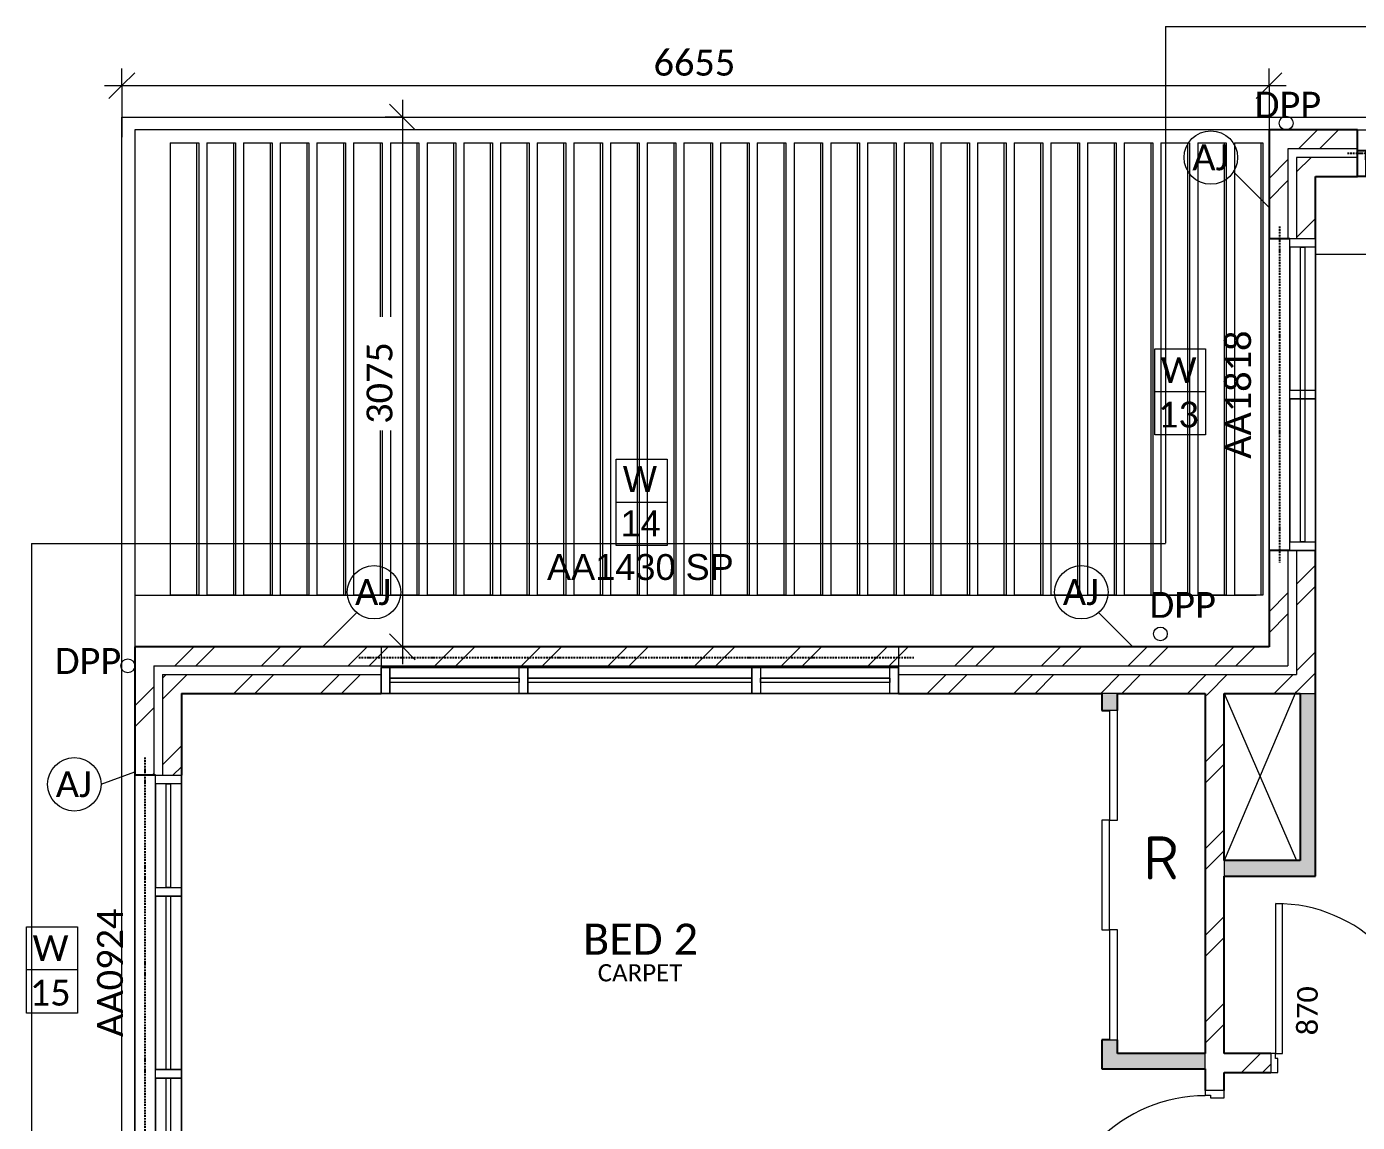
# Model space of a CAD drawing. Header units: millimetres. Extents: x 20072 to 46909, y 1130 to 33990.
# Drawn here: x 27348 to 35068, y 22539 to 28899 of the extents above; entities that cross this region are included whole.
import ezdxf

# ---------------------------------------------------------------- set-up
doc = ezdxf.new("R2010")
doc.units = ezdxf.units.MM
doc.linetypes.add('Dash Dot 3_8_', pattern=[15.875, 9.525, -3.175, 0, -3.175])
doc.linetypes.add('Overhead', pattern=[3.96875, 2.38125, -1.5875])
for name, color, linetype, lineweight in [('A-ANNO-DIMS', 211, 'Continuous', 9), ('A-ANNO-DIMS-100', 211, 'Continuous', 9), ('A-ANNO-IDEN', 131, 'Continuous', 9), ('A-AREA-IDEN', 2, 'Continuous', 9), ('A-COLS', 52, 'Continuous', 9), ('A-DETL', 90, 'Continuous', 9), ('A-DETL-THIN', 151, 'Continuous', 9), ('A-DOOR', 31, 'Continuous', 9), ('A-DOOR-FRAM', 31, 'Continuous', 18), ('A-DOOR-IDEN', 31, 'Continuous', 9), ('A-DOOR-OPNG', 31, 'Continuous', 9), ('A-FLOR', 192, 'Continuous', 9), ('A-FLOR-OVHD', 1, 'Overhead', 9), ('A-GLAZ', 151, 'Continuous', 9), ('A-GLAZ-IDEN', 152, 'Continuous', 9), ('A-SIGN', 13, 'Continuous', 9), ('A-WALL', 113, 'Continuous', 9), ('A-WALL-PATT', 111, 'Continuous', 25), ('G-ANNO-TEXT', 231, 'Continuous', 9), ('I-WALL', 2, 'Continuous', 9)]:
    doc.layers.add(name, color=color, linetype=linetype, lineweight=lineweight)
doc.styles.add('Arial_1', font='arial.ttf', dxfattribs={"height": 150})
doc.styles.add('Calibri Light', font='calibril.ttf', dxfattribs={"height": 100})
doc.styles.add('Calibri_1', font='calibri.ttf', dxfattribs={"height": 150})
doc.styles.add('Calibri_2', font='calibri.ttf', dxfattribs={"height": 180})
doc.styles.add('Calibri_3', font='calibri.ttf', dxfattribs={"height": 120})
doc.styles.add('ISOCPEUR_1', font='ISOCPEUR.ttf', dxfattribs={"height": 250})
doc.dimstyles.new('1_5mm_Calibri_PINK_opaque', dxfattribs={"dimscale": 304.8, "dimtxt": 176.602264, "dimasz": 0.492126, "dimexe": 0.328084, "dimexo": 0.0625, "dimgap": 0, "dimtad": 1, "dimdec": 0, "dimzin": 0, "dimdsep": 46, "dimtxsty": 'Calibri_1', "dimblk1": 'OBLIQUE', "dimblk2": 'OBLIQUE', "dimsah": 1, "dimcen": 0.09, "dimdle": 0.328084, "dimazin": 0, "dimtfac": 1, "dimtdec": 4, "dimtix": 1, "dimtmove": 0, "dimatfit": 3, "dimfxl": 0.984252, "dimfxlon": 1, "dimtvp": 1, "dimtfill": 1, "dimtolj": 1, "dimtzin": 0, "dimarcsym": 2})
pattern_1 = [(45, (0, 0), (-251.4472, 251.4472), []), (45, (0, 381), (-251.4472, 251.4472), [])]

# ---------------------------------------------------------------- blocks, each defined once
blk = doc.blocks.new('Columns 1 - Columns 1-1600420-2_ MID GROUND FLOOR')
at = {"layer": 'A-COLS'}
for p, q in [((28180.4, 28224.5), (28336, 28224.5)), ((28180.4, 28224.5), (28180.4, 25599.5)), ((28336, 28224.5), (28346.6, 28224.5)), ((28336, 25599.5), (28336, 28224.5)), ((28346.6, 28224.5), (28346.6, 25599.5)), ((28393.3, 28224.5), (28548.9, 28224.5)), ((28393.3, 28224.5), (28393.3, 25599.5)), ((28548.9, 28224.5), (28559.5, 28224.5)), ((28548.9, 25599.5), (28548.9, 28224.5)), ((28559.5, 28224.5), (28559.5, 25599.5)), ((28606.2, 28224.5), (28761.8, 28224.5)), ((28606.2, 28224.5), (28606.2, 25599.5)), ((28761.8, 28224.5), (28772.4, 28224.5)), ((28761.8, 25599.5), (28761.8, 28224.5)), ((28772.4, 28224.5), (28772.4, 25599.5)), ((28819.1, 28224.5), (28974.7, 28224.5)), ((28819.1, 28224.5), (28819.1, 25599.5)), ((28974.7, 28224.5), (28985.3, 28224.5)), ((28974.7, 25599.5), (28974.7, 28224.5)), ((28985.3, 28224.5), (28985.3, 25599.5)), ((29032, 28224.5), (29187.6, 28224.5)), ((29032, 28224.5), (29032, 25599.5)), ((29187.6, 28224.5), (29198.2, 28224.5)), ((29187.6, 25599.5), (29187.6, 28224.5)), ((29198.2, 28224.5), (29198.2, 25599.5)), ((29244.9, 28224.5), (29400.5, 28224.5)), ((29244.9, 28224.5), (29244.9, 25599.5)), ((29400.5, 28224.5), (29411.1, 28224.5)), ((29400.5, 25599.5), (29400.5, 28224.5)), ((29411.1, 28224.5), (29411.1, 25599.5)), ((29457.8, 28224.5), (29613.4, 28224.5)), ((29457.8, 28224.5), (29457.8, 25599.5)), ((29613.4, 28224.5), (29624, 28224.5)), ((29613.4, 25599.5), (29613.4, 28224.5)), ((29624, 28224.5), (29624, 25599.5)), ((29670.7, 28224.5), (29826.2, 28224.5)), ((29670.7, 28224.5), (29670.7, 25599.5)), ((29826.2, 28224.5), (29836.9, 28224.5)), ((29826.2, 25599.5), (29826.2, 28224.5)), ((29836.9, 28224.5), (29836.9, 25599.5)), ((29883.6, 28224.5), (30039.1, 28224.5)), ((29883.6, 28224.5), (29883.6, 25599.5)), ((30039.1, 28224.5), (30049.7, 28224.5)), ((30039.1, 25599.5), (30039.1, 28224.5)), ((30049.7, 28224.5), (30049.7, 25599.5)), ((30096.5, 28224.5), (30252, 28224.5)), ((30096.5, 28224.5), (30096.5, 25599.5)), ((30252, 28224.5), (30262.6, 28224.5)), ((30252, 25599.5), (30252, 28224.5)), ((30262.6, 28224.5), (30262.6, 25599.5)), ((30309.4, 28224.5), (30464.9, 28224.5)), ((30309.4, 28224.5), (30309.4, 25599.5)), ((30464.9, 28224.5), (30475.5, 28224.5)), ((30464.9, 25599.5), (30464.9, 28224.5)), ((30475.5, 28224.5), (30475.5, 25599.5)), ((30522.2, 28224.5), (30677.8, 28224.5)), ((30522.2, 28224.5), (30522.2, 25599.5)), ((30677.8, 28224.5), (30688.4, 28224.5)), ((30677.8, 25599.5), (30677.8, 28224.5)), ((30688.4, 28224.5), (30688.4, 25599.5)), ((30735.1, 28224.5), (30890.7, 28224.5)), ((30735.1, 28224.5), (30735.1, 25599.5)), ((30890.7, 28224.5), (30901.3, 28224.5)), ((30890.7, 25599.5), (30890.7, 28224.5)), ((30901.3, 28224.5), (30901.3, 25599.5)), ((30948, 28224.5), (31103.6, 28224.5)), ((30948, 28224.5), (30948, 25599.5)), ((31103.6, 28224.5), (31114.2, 28224.5)), ((31103.6, 25599.5), (31103.6, 28224.5)), ((31114.2, 28224.5), (31114.2, 25599.5)), ((31160.9, 28224.5), (31316.5, 28224.5)), ((31160.9, 28224.5), (31160.9, 25599.5)), ((31316.5, 28224.5), (31327.1, 28224.5)), ((31316.5, 25599.5), (31316.5, 28224.5)), ((31327.1, 28224.5), (31327.1, 25599.5)), ((31373.8, 28224.5), (31529.4, 28224.5)), ((31373.8, 28224.5), (31373.8, 25599.5)), ((31529.4, 28224.5), (31540, 28224.5)), ((31529.4, 25599.5), (31529.4, 28224.5)), ((31540, 28224.5), (31540, 25599.5)), ((31586.7, 28224.5), (31742.3, 28224.5)), ((31586.7, 28224.5), (31586.7, 25599.5)), ((31742.3, 28224.5), (31752.9, 28224.5)), ((31742.3, 25599.5), (31742.3, 28224.5)), ((31752.9, 28224.5), (31752.9, 25599.5)), ((31799.6, 28224.5), (31955.2, 28224.5)), ((31799.6, 28224.5), (31799.6, 25599.5)), ((31955.2, 28224.5), (31965.8, 28224.5)), ((31955.2, 25599.5), (31955.2, 28224.5)), ((31965.8, 28224.5), (31965.8, 25599.5)), ((32012.5, 28224.5), (32168, 28224.5)), ((32012.5, 28224.5), (32012.5, 25599.5)), ((32168, 28224.5), (32178.6, 28224.5)), ((32168, 25599.5), (32168, 28224.5)), ((32178.6, 28224.5), (32178.6, 25599.5)), ((32225.4, 28224.5), (32380.9, 28224.5)), ((32225.4, 28224.5), (32225.4, 25599.5)), ((32380.9, 28224.5), (32391.5, 28224.5)), ((32380.9, 25599.5), (32380.9, 28224.5)), ((32391.5, 28224.5), (32391.5, 25599.5)), ((32438.3, 28224.5), (32593.8, 28224.5)), ((32438.3, 28224.5), (32438.3, 25599.5)), ((32593.8, 28224.5), (32604.4, 28224.5)), ((32593.8, 25599.5), (32593.8, 28224.5)), ((32604.4, 28224.5), (32604.4, 25599.5)), ((32651.1, 28224.5), (32806.7, 28224.5)), ((32651.1, 28224.5), (32651.1, 25599.5)), ((32806.7, 28224.5), (32817.3, 28224.5)), ((32806.7, 25599.5), (32806.7, 28224.5)), ((32817.3, 28224.5), (32817.3, 25599.5)), ((32864, 28224.5), (33019.6, 28224.5)), ((32864, 28224.5), (32864, 25599.5)), ((33019.6, 28224.5), (33030.2, 28224.5)), ((33019.6, 25599.5), (33019.6, 28224.5)), ((33030.2, 28224.5), (33030.2, 25599.5)), ((33076.9, 28224.5), (33232.5, 28224.5)), ((33076.9, 28224.5), (33076.9, 25599.5)), ((33232.5, 28224.5), (33243.1, 28224.5)), ((33232.5, 25599.5), (33232.5, 28224.5)), ((33243.1, 28224.5), (33243.1, 25599.5)), ((33289.8, 28224.5), (33445.4, 28224.5)), ((33289.8, 28224.5), (33289.8, 25599.5)), ((33445.4, 28224.5), (33456, 28224.5)), ((33445.4, 25599.5), (33445.4, 28224.5)), ((33456, 28224.5), (33456, 25599.5)), ((33502.7, 28224.5), (33658.3, 28224.5)), ((33502.7, 28224.5), (33502.7, 25599.5)), ((33658.3, 28224.5), (33668.9, 28224.5)), ((33658.3, 25599.5), (33658.3, 28224.5)), ((33668.9, 28224.5), (33668.9, 25599.5)), ((33715.6, 28224.5), (33871.2, 28224.5)), ((33715.6, 28224.5), (33715.6, 25599.5)), ((33871.2, 28224.5), (33881.8, 28224.5)), ((33871.2, 25599.5), (33871.2, 28224.5)), ((33881.8, 28224.5), (33881.8, 25599.5)), ((33928.5, 28224.5), (34084.1, 28224.5)), ((33928.5, 28224.5), (33928.5, 25599.5)), ((34084.1, 28224.5), (34094.7, 28224.5)), ((34084.1, 25599.5), (34084.1, 28224.5)), ((34094.7, 28224.5), (34094.7, 25599.5)), ((34141.4, 28224.5), (34296.9, 28224.5)), ((34141.4, 28224.5), (34141.4, 25599.5)), ((34296.9, 28224.5), (34307.6, 28224.5)), ((34296.9, 25599.5), (34296.9, 28224.5)), ((34307.6, 28224.5), (34307.6, 25599.5)), ((34354.3, 28224.5), (34509.8, 28224.5)), ((34354.3, 28224.5), (34354.3, 25599.5)), ((34509.8, 28224.5), (34520.4, 28224.5)), ((34509.8, 25599.5), (34509.8, 28224.5)), ((34520.4, 28224.5), (34520.4, 25599.5)), ((28336, 25599.5), (28180.4, 25599.5)), ((28346.6, 25599.5), (28336, 25599.5)), ((28548.9, 25599.5), (28393.3, 25599.5)), ((28559.5, 25599.5), (28548.9, 25599.5)), ((28761.8, 25599.5), (28606.2, 25599.5)), ((28772.4, 25599.5), (28761.8, 25599.5)), ((28974.7, 25599.5), (28819.1, 25599.5)), ((28985.3, 25599.5), (28974.7, 25599.5)), ((29187.6, 25599.5), (29032, 25599.5)), ((29198.2, 25599.5), (29187.6, 25599.5)), ((29400.5, 25599.5), (29244.9, 25599.5)), ((29411.1, 25599.5), (29400.5, 25599.5)), ((29613.4, 25599.5), (29457.8, 25599.5)), ((29624, 25599.5), (29613.4, 25599.5)), ((29826.2, 25599.5), (29670.7, 25599.5)), ((29836.9, 25599.5), (29826.2, 25599.5)), ((30039.1, 25599.5), (29883.6, 25599.5)), ((30049.7, 25599.5), (30039.1, 25599.5)), ((30252, 25599.5), (30096.5, 25599.5)), ((30262.6, 25599.5), (30252, 25599.5)), ((30464.9, 25599.5), (30309.4, 25599.5)), ((30475.5, 25599.5), (30464.9, 25599.5)), ((30677.8, 25599.5), (30522.2, 25599.5)), ((30688.4, 25599.5), (30677.8, 25599.5)), ((30890.7, 25599.5), (30735.1, 25599.5)), ((30901.3, 25599.5), (30890.7, 25599.5)), ((31103.6, 25599.5), (30948, 25599.5)), ((31114.2, 25599.5), (31103.6, 25599.5)), ((31316.5, 25599.5), (31160.9, 25599.5)), ((31327.1, 25599.5), (31316.5, 25599.5)), ((31529.4, 25599.5), (31373.8, 25599.5)), ((31540, 25599.5), (31529.4, 25599.5)), ((31742.3, 25599.5), (31586.7, 25599.5)), ((31752.9, 25599.5), (31742.3, 25599.5)), ((31955.2, 25599.5), (31799.6, 25599.5)), ((31965.8, 25599.5), (31955.2, 25599.5)), ((32168, 25599.5), (32012.5, 25599.5)), ((32178.6, 25599.5), (32168, 25599.5)), ((32380.9, 25599.5), (32225.4, 25599.5)), ((32391.5, 25599.5), (32380.9, 25599.5)), ((32593.8, 25599.5), (32438.3, 25599.5)), ((32604.4, 25599.5), (32593.8, 25599.5)), ((32806.7, 25599.5), (32651.1, 25599.5)), ((32817.3, 25599.5), (32806.7, 25599.5)), ((33019.6, 25599.5), (32864, 25599.5)), ((33030.2, 25599.5), (33019.6, 25599.5)), ((33232.5, 25599.5), (33076.9, 25599.5)), ((33243.1, 25599.5), (33232.5, 25599.5)), ((33445.4, 25599.5), (33289.8, 25599.5)), ((33456, 25599.5), (33445.4, 25599.5)), ((33658.3, 25599.5), (33502.7, 25599.5)), ((33668.9, 25599.5), (33658.3, 25599.5)), ((33871.2, 25599.5), (33715.6, 25599.5)), ((33881.8, 25599.5), (33871.2, 25599.5)), ((34084.1, 25599.5), (33928.5, 25599.5)), ((34094.7, 25599.5), (34084.1, 25599.5)), ((34296.9, 25599.5), (34141.4, 25599.5)), ((34307.6, 25599.5), (34296.9, 25599.5)), ((34509.8, 25599.5), (34354.3, 25599.5)), ((34520.4, 25599.5), (34509.8, 25599.5))]:
    blk.add_line(p, q, dxfattribs=at)
blk = doc.blocks.new('3 PANEL 2 transom - AFA1842 SP-1980656-2_ MID GROUND FLOOR')
at = {"layer": 'A-GLAZ', "lineweight": 25}
for p, q in [((-1223.3, 135), (-1173.3, 135)), ((-1173.3, 135), (-1173.3, -15)), ((85, -15), (85, 135)), ((85, 135), (135, 135)), ((135, 135), (135, -15)), ((1418.3, -15), (1418.3, 135)), ((1418.3, 135), (1468.3, 135)), ((1468.3, 135), (1468.3, -15)), ((2726.7, -15), (2726.7, 135)), ((2726.7, 135), (2776.7, 135)), ((-1173.3, 12.5), (-1173.3, 37.5)), ((-1173.3, 37.5), (85, 37.5)), ((85, 12.5), (-1173.3, 12.5)), ((85, 37.5), (85, 12.5)), ((135, 12.5), (135, 37.5)), ((135, 37.5), (1418.3, 37.5)), ((1418.3, 12.5), (135, 12.5)), ((1418.3, 37.5), (1418.3, 12.5)), ((1468.3, 12.5), (1468.3, 37.5)), ((1468.3, 37.5), (2726.7, 37.5)), ((2726.7, 12.5), (1468.3, 12.5)), ((2726.7, 37.5), (2726.7, 12.5)), ((-1173.3, -15), (-1223.3, -15)), ((135, -15), (85, -15)), ((1468.3, -15), (1418.3, -15)), ((2776.7, -15), (2726.7, -15))]:
    blk.add_line(p, q, dxfattribs=at)
at = {"layer": 'A-GLAZ'}
for p, q in [((85, 135), (-1173.3, 135)), ((1418.3, 135), (135, 135)), ((2726.7, 135), (1468.3, 135)), ((-1173.3, -15), (85, -15)), ((135, -15), (1418.3, -15)), ((1468.3, -15), (2726.7, -15))]:
    blk.add_line(p, q, dxfattribs=at)
blk = doc.blocks.new('Single - Timber Frame  - 870x2400-2599501-2_ MID GROUND FLOOR')
at = {"layer": 'A-DOOR'}
for p, q in [((397, -55), (397, -925)), ((435, -55), (397, -55)), ((435, -55), (435, -925)), ((435, -925), (397, -925))]:
    blk.add_line(p, q, dxfattribs=at)
at = {"layer": 'A-DOOR-FRAM'}
for p, q in [((-423, 55), (-465, 55)), ((-465, 55), (-465, -55)), ((-423, -25), (-423, 55)), ((465, 55), (423, 55)), ((423, 55), (423, -25)), ((465, -55), (465, 55)), ((-465, -55), (-438, -55)), ((-438, -55), (-438, -25)), ((-438, -25), (-423, -25)), ((423, -25), (438, -25)), ((438, -25), (438, -55)), ((438, -55), (465, -55))]:
    blk.add_line(p, q, dxfattribs=at)
at = {"layer": 'A-DOOR-OPNG'}
blk.add_arc((435, -55), 870, 180, 270, dxfattribs=at)
blk = doc.blocks.new('3 panel robe door _stretchable_ - 2400-2340984-2_ MID GROUND FLOOR')
at = {"layer": 'A-DOOR', "lineweight": 18}
for p, q in [((-326.5, 45), (-963.2, 45)), ((-963.2, 45), (-963.2, 0)), ((-963.2, 0), (-326.5, 0)), ((-326.5, 0), (-326.5, 45)), ((310.1, 0), (-326.5, 0)), ((-326.5, 0), (-326.5, -45)), ((946.8, 45), (310.1, 45)), ((310.1, 45), (310.1, 0)), ((310.1, -45), (310.1, 0)), ((310.1, 0), (946.8, 0)), ((946.8, 0), (946.8, 45)), ((-326.5, -45), (310.1, -45))]:
    blk.add_line(p, q, dxfattribs=at)
blk = doc.blocks.new('Downpipe - 450 Eave-1917928-2_ MID GROUND FLOOR')
at = {"layer": 'A-SIGN'}
blk.add_circle((0, 40), 40, dxfattribs=at)
blk = doc.blocks.new('Downpipe - 450 Eave-1917949-2_ MID GROUND FLOOR')
at = {"layer": 'A-SIGN'}
blk.add_circle((0, 40), 40, dxfattribs=at)
blk = doc.blocks.new('Downpipe - 450 Eave-1975806-2_ MID GROUND FLOOR')
at = {"layer": 'A-SIGN'}
blk.add_circle((0, 40), 40, dxfattribs=at)
blk = doc.blocks.new('AS_AA 0606 - 1518_2 PANEL HORIZONTAL_ - AA1818-1980610-2_ MID GROUND FLOOR')
at = {"layer": 'A-DETL-THIN'}
for p, q in [((-905, -135), (-905, 135)), ((-905, -135), (-905, 135)), ((-905, 135), (905, 135)), ((905, 135), (-905, 135)), ((-905, 135), (-855, 135)), ((-905, -15), (-905, 135)), ((-905, -15), (-905, 135)), ((-905, 135), (905, 135)), ((-855, 135), (-855, -15)), ((-855, 135), (-855, -15)), ((-25, 135), (-855, 135)), ((-25, 135), (25, 135)), ((-25, -15), (-25, 135)), ((-25, -15), (-25, 135)), ((25, 135), (25, -15)), ((25, -15), (25, 135)), ((855, 135), (25, 135)), ((855, 135), (905, 135)), ((855, -15), (855, 135)), ((855, -15), (855, 135)), ((905, -135), (905, 135)), ((905, -135), (905, 135)), ((905, 135), (905, -15)), ((905, -15), (905, 135)), ((-855, 72.5), (855, 72.5)), ((-855, 47.5), (-855, 72.5)), ((-855, 47.5), (-855, 72.5)), ((-855, 72.5), (855, 72.5)), ((855, 47.5), (-855, 47.5)), ((855, 47.5), (-855, 47.5)), ((855, 72.5), (855, 47.5)), ((855, 47.5), (855, 72.5)), ((-855, -15), (-905, -15)), ((905, -15), (-905, -15)), ((-855, -15), (-25, -15)), ((25, -15), (-25, -15)), ((25, -15), (855, -15)), ((905, -15), (855, -15)), ((905, -135), (-905, -135)), ((-905, -135), (905, -135))]:
    blk.add_line(p, q, dxfattribs=at)
blk = doc.blocks.new('AS_AA 0622 - 1527_3 PANEL HORIZONTAL_ - AA0924-2012006-2_ MID GROUND FLOOR')
at = {"layer": 'A-DETL-THIN'}
for p, q in [((-1085, -135), (-1085, 135)), ((-1085, -135), (-1085, 135)), ((-1085, 135), (1325, 135)), ((1325, 135), (-1085, 135)), ((-1085, 135), (-1035, 135)), ((-1085, -15), (-1085, 135)), ((-1085, -15), (-1085, 135)), ((-1085, 135), (1325, 135)), ((-1035, 135), (-1035, -15)), ((-1035, 135), (-1035, -15)), ((-432.5, 135), (-1035, 135)), ((-432.5, 135), (-382.5, 135)), ((-432.5, -15), (-432.5, 135)), ((-432.5, -15), (-432.5, 135)), ((-382.5, 135), (-382.5, -15)), ((-382.5, -15), (-382.5, 135)), ((622.5, 135), (-382.5, 135)), ((622.5, 135), (672.5, 135)), ((622.5, -15), (622.5, 135)), ((622.5, 135), (622.5, -15)), ((672.5, 135), (672.5, -15)), ((672.5, -15), (672.5, 135)), ((1275, 135), (672.5, 135)), ((1275, 135), (1325, 135)), ((1275, -15), (1275, 135)), ((1275, -15), (1275, 135)), ((1325, -135), (1325, 135)), ((1325, -135), (1325, 135)), ((1325, 135), (1325, -15)), ((1325, -15), (1325, 135)), ((-1035, 72.5), (-432.5, 72.5)), ((-1035, 47.5), (-1035, 72.5)), ((-1035, 47.5), (-1035, 72.5)), ((-1035, 72.5), (-432.5, 72.5)), ((-432.5, 47.5), (-1035, 47.5)), ((-432.5, 47.5), (-1035, 47.5)), ((-432.5, 72.5), (-432.5, 47.5)), ((-432.5, 47.5), (-432.5, 72.5)), ((-382.5, 72.5), (622.5, 72.5)), ((-382.5, 47.5), (-382.5, 72.5)), ((-382.5, 47.5), (-382.5, 72.5)), ((-382.5, 72.5), (622.5, 72.5)), ((622.5, 47.5), (-382.5, 47.5)), ((622.5, 47.5), (-382.5, 47.5)), ((622.5, 72.5), (622.5, 47.5)), ((622.5, 72.5), (622.5, 47.5)), ((672.5, 72.5), (1275, 72.5)), ((672.5, 47.5), (672.5, 72.5)), ((672.5, 72.5), (672.5, 47.5)), ((672.5, 72.5), (1275, 72.5)), ((1275, 47.5), (672.5, 47.5)), ((1275, 47.5), (672.5, 47.5)), ((1275, 72.5), (1275, 47.5)), ((1275, 47.5), (1275, 72.5)), ((-1035, -15), (-1085, -15)), ((1325, -15), (-1085, -15)), ((-1035, -15), (-432.5, -15)), ((-382.5, -15), (-432.5, -15)), ((-382.5, -15), (622.5, -15)), ((672.5, -15), (622.5, -15)), ((672.5, -15), (1275, -15)), ((1325, -15), (1275, -15)), ((1325, -135), (-1085, -135)), ((-1085, -135), (1325, -135))]:
    blk.add_line(p, q, dxfattribs=at)
blk = doc.blocks.new('AS_AA 0622 - 1527_3 PANEL HORIZONTAL_ - AA1430 SP-1980709-2_ MID GROUND FLOOR')
at = {"layer": 'A-DETL-THIN'}
for p, q in [((-1380, 135), (-1380, -135)), ((-1380, 135), (-1380, -135)), ((1620, 135), (-1380, 135)), ((-1380, 135), (1620, 135)), ((1620, 135), (1620, -135)), ((1620, 135), (1620, -135)), ((1620, 15), (-1380, 15)), ((-1380, 15), (1620, 15)), ((-1380, -135), (-1380, 15)), ((-1380, -135), (-1380, 15)), ((-580, 15), (-1330, 15)), ((-1330, 15), (-580, 15)), ((-1330, -135), (-1330, 15)), ((-1330, 15), (-1330, -135)), ((-580, -135), (-580, 15)), ((-580, -135), (-580, 15)), ((770, 15), (-530, 15)), ((-530, 15), (770, 15)), ((-530, -135), (-530, 15)), ((-530, 15), (-530, -135)), ((770, -135), (770, 15)), ((770, 15), (770, -135)), ((820, 15), (1570, 15)), ((1570, 15), (820, 15)), ((820, 15), (820, -135)), ((820, 15), (820, -135)), ((1570, -135), (1570, 15)), ((1570, -135), (1570, 15)), ((1620, -135), (1620, 15)), ((1620, 15), (1620, -135)), ((-580, -47.5), (-1330, -47.5)), ((-1330, -47.5), (-580, -47.5)), ((-1330, -72.5), (-1330, -47.5)), ((-1330, -72.5), (-1330, -47.5)), ((-580, -72.5), (-1330, -72.5)), ((-580, -72.5), (-1330, -72.5)), ((-580, -72.5), (-580, -47.5)), ((-580, -47.5), (-580, -72.5)), ((770, -47.5), (-530, -47.5)), ((-530, -47.5), (770, -47.5)), ((-530, -72.5), (-530, -47.5)), ((-530, -72.5), (-530, -47.5)), ((770, -72.5), (-530, -72.5)), ((770, -72.5), (-530, -72.5)), ((770, -47.5), (770, -72.5)), ((770, -47.5), (770, -72.5)), ((820, -47.5), (1570, -47.5)), ((1570, -47.5), (820, -47.5)), ((820, -72.5), (820, -47.5)), ((820, -47.5), (820, -72.5)), ((1570, -72.5), (820, -72.5)), ((1570, -72.5), (820, -72.5)), ((1570, -72.5), (1570, -47.5)), ((1570, -47.5), (1570, -72.5)), ((-1380, -135), (1620, -135)), ((1620, -135), (-1380, -135)), ((1620, -135), (-1380, -135)), ((1620, -135), (-1380, -135)), ((-1330, -135), (-580, -135)), ((-1330, -135), (-580, -135)), ((-530, -135), (770, -135)), ((-530, -135), (770, -135)), ((820, -135), (1570, -135)), ((820, -135), (1570, -135))]:
    blk.add_line(p, q, dxfattribs=at)
blk = doc.blocks.new('Window Tag_CB left_BRICK_ - Window Tag_CB left 2-2134460-2_ MID GROUND FLOOR')
at = {"layer": 'A-GLAZ-IDEN'}
for p, q in [((-1.371, 2.651), (1.576, 2.651)), ((-1.371, -2.349), (-1.371, 2.651)), ((1.576, 2.651), (1.576, -2.349)), ((1.576, 0.151), (-1.371, 0.151)), ((1.576, -2.349), (-1.371, -2.349))]:
    blk.add_line(p, q, dxfattribs=at)
blk = doc.blocks.new('Window Tag_ top_BRICK_ - Window Tag_ top_BRICK_-2133912-2_ MID GROUND FLOOR')
at = {"layer": 'A-GLAZ-IDEN'}
for p, q in [((-1.371, 2.651), (1.576, 2.651)), ((-1.371, -2.349), (-1.371, 2.651)), ((1.576, 2.651), (1.576, -2.349)), ((1.576, 0.151), (-1.371, 0.151)), ((1.576, -2.349), (-1.371, -2.349))]:
    blk.add_line(p, q, dxfattribs=at)
blk = doc.blocks.new('DIMBLOCK136-2_ MID GROUND FLOOR')
at = {"layer": 'A-ANNO-DIMS-100'}
for p, q in [((27900.4, 28557), (27900.4, 28657)), ((34555.4, 28557), (34555.4, 28657)), ((27900.4, 28557), (27975.4, 28632)), ((34555.4, 28557), (34630.4, 28632)), ((27800.4, 28557), (34655.4, 28557)), ((27900.4, 28557), (27825.4, 28482)), ((27900.4, 28557), (27900.4, 28257)), ((34555.4, 28557), (34480.4, 28482)), ((34555.4, 28557), (34555.4, 28257))]:
    blk.add_line(p, q, dxfattribs=at)
at = {"layer": 'A-ANNO-DIMS-100', "color": 0, "insert": (30984.8, 28764.9), "char_height": 150, "width": 583.656, "attachment_point": 1, "line_spacing_factor": 1.158048, "style": 'Calibri_1', "bg_fill": 3, "box_fill_scale": 1.25, "bg_fill_color": 9, "bg_fill_true_color": 13158600, "bg_fill_transparency": 0}
blk.add_mtext('6655', dxfattribs=at)
blk = doc.blocks.new('_Oblique')
at = {"color": 0, "linetype": 'ByBlock', "lineweight": -2}
blk.add_line((-0.5, -0.5), (0.5, 0.5), dxfattribs=at)
blk = doc.blocks.new('DIMBLOCK137-2_ MID GROUND FLOOR')
at = {"layer": 'A-ANNO-DIMS-100'}
for p, q in [((29527.6, 28374.5), (29452.6, 28449.5)), ((29527.6, 28474.5), (29527.6, 25199.5)), ((29527.6, 28374.5), (29427.6, 28374.5)), ((29527.6, 28374.5), (29602.6, 28299.5)), ((29527.6, 28374.5), (29827.6, 28374.5)), ((29527.6, 25299.5), (29452.6, 25374.5)), ((29527.6, 25299.5), (29427.6, 25299.5)), ((29527.6, 25299.5), (29602.6, 25224.5)), ((29527.6, 25299.5), (29827.6, 25299.5))]:
    blk.add_line(p, q, dxfattribs=at)
at = {"layer": 'A-ANNO-DIMS-100', "color": 0, "insert": (29319.7, 26593.8), "char_height": 150, "width": 583.656, "attachment_point": 1, "rotation": 90, "line_spacing_factor": 1.158048, "style": 'Calibri_1', "bg_fill": 3, "box_fill_scale": 1.25, "bg_fill_color": 9, "bg_fill_true_color": 13158600, "bg_fill_transparency": 0}
blk.add_mtext('3075', dxfattribs=at)

msp = doc.modelspace()

# ---------------------------------------------------------------- hatches: boundary and pattern name
at = {"layer": 'A-WALL-PATT', "lineweight": 9}
h = msp.add_hatch(dxfattribs=at)
h.set_pattern_fill('FP_1', color=256, style=0, pattern_type=2)
h.set_pattern_definition(pattern_1)
h.paths.add_polyline_path([(39470.4, 28189.5), (39470.4, 28299.5), (39067.9, 28299.5), (39067.9, 28189.5), (39420.4, 28189.5)])
h.paths.add_polyline_path([(34555.4, 28189.5), (35067.9, 28189.5), (35067.9, 28299.5), (34555.4, 28299.5)])
h = msp.add_hatch(dxfattribs=at)
h.set_pattern_fill('FP_1', color=256, style=0, pattern_type=2)
h.set_pattern_definition(pattern_1)
h.paths.add_polyline_path([(34665.4, 25189.5), (34665.4, 25859.5), (34555.4, 25859.5), (34555.4, 25189.5)])
h.paths.add_polyline_path([(34665.4, 27669.5), (34665.4, 28189.5), (34555.4, 28189.5), (34555.4, 27669.5)])
h = msp.add_hatch(dxfattribs=at)
h.set_pattern_fill('FP_1', color=256, style=0, pattern_type=2)
h.set_pattern_definition(pattern_1)
h.paths.add_polyline_path([(39310.4, 28029.5), (39310.4, 28139.5), (39067.9, 28139.5), (39067.9, 28029.5)])
h.paths.add_polyline_path([(34715.4, 28029.5), (35067.9, 28029.5), (35067.9, 28139.5), (34715.4, 28139.5)])
h = msp.add_hatch(dxfattribs=at)
h.set_pattern_fill('FP_1', color=256, style=0, pattern_type=2)
h.set_pattern_definition(pattern_1)
h.paths.add_polyline_path([(34715.4, 25029.5), (34825.4, 25029.5), (34825.4, 25859.5), (34715.4, 25859.5), (34715.4, 25139.5)])
h.paths.add_polyline_path([(34825.4, 27669.5), (34825.4, 28029.5), (34715.4, 28029.5), (34715.4, 27669.5)])
h = msp.add_hatch(dxfattribs=at)
h.set_pattern_fill('FP_1', color=256, style=0, pattern_type=2)
h.set_pattern_definition(pattern_1)
h.paths.add_polyline_path([(28085.4, 17949.5), (28085.4, 18549), (27975.4, 18549), (27975.4, 17949.5)])
h.paths.add_polyline_path([(27975.4, 24785.1), (28085.4, 24785.1), (28085.4, 25299.5), (27975.4, 25299.5)])
h = msp.add_hatch(dxfattribs=at)
h.set_pattern_fill('FP_1', color=256, style=0, pattern_type=2)
h.set_pattern_definition(pattern_1)
h.paths.add_polyline_path([(34555.4, 25189.5), (34555.4, 25299.5), (28085.4, 25299.5), (28085.4, 25189.5), (34276.9, 25189.5)])
h = msp.add_hatch(dxfattribs=at)
h.set_pattern_fill('FP_1', color=256, style=0, pattern_type=2)
h.set_pattern_definition(pattern_1)
h.paths.add_polyline_path([(28245.4, 18109.5), (28245.4, 18549), (28135.4, 18549), (28135.4, 18109.5)])
h.paths.add_polyline_path([(28135.4, 24785.1), (28245.4, 24785.1), (28245.4, 25139.5), (28135.4, 25139.5)])
h = msp.add_hatch(dxfattribs=at)
h.set_pattern_fill('FP_1', color=256, style=0, pattern_type=2)
h.set_pattern_definition(pattern_1)
h.paths.add_polyline_path([(34715.4, 25029.5), (34715.4, 25139.5), (32405.4, 25139.5), (32405.4, 25029.5), (34555.4, 25029.5)])
h.paths.add_polyline_path([(29405.4, 25029.5), (29405.4, 25139.5), (28245.4, 25139.5), (28245.4, 25029.5), (28621.4, 25029.5)])
h = msp.add_hatch(color=256, dxfattribs=at)
h.paths.add_polyline_path([(33585.4, 22849.5), (33675.4, 22849.5), (33675.4, 23019.5), (33585.4, 23019.5), (33585.4, 22939.5)])
h.paths.add_polyline_path([(33630.4, 24929.5), (33675.4, 24929.5), (33675.4, 25029.5), (33585.4, 25029.5), (33585.4, 24929.5)])
h = msp.add_hatch(dxfattribs=at)
h.set_pattern_fill('FP_1', color=256, style=0, pattern_type=2)
h.set_pattern_definition(pattern_1)
h.paths.add_polyline_path([(34295.4, 18219.5), (34295.4, 20504.5), (34185.4, 20504.5), (34185.4, 18219.5), (34276.9, 18219.5)])
h.paths.add_polyline_path([(34185.4, 21434.5), (34295.4, 21434.5), (34295.4, 21794.5), (34185.4, 21794.5), (34185.4, 21559.5)])
h.paths.add_polyline_path([(34295.4, 22724.5), (34295.4, 25029.5), (34185.4, 25029.5), (34185.4, 22724.5), (34276.9, 22724.5)])
for points in [[(34825.4, 23969.5), (34825.4, 25029.5), (34735.4, 25029.5), (34735.4, 23969.5)], [(34735.4, 23969.5), (34735.4, 24059.5), (34295.4, 24059.5), (34295.4, 23969.5)], [(34185.4, 22849.5), (34185.4, 22939.5), (33675.4, 22939.5), (33675.4, 22849.5)]]:
    msp.add_hatch(color=256, dxfattribs=at).paths.add_polyline_path(points)
h = msp.add_hatch(dxfattribs=at)
h.set_pattern_fill('FP_1', color=256, style=0, pattern_type=2)
h.set_pattern_definition(pattern_1)
h.paths.add_polyline_path([(28085.4, 18549), (28085.4, 18684.5), (27975.4, 18684.5), (27975.4, 18549)])
h.paths.add_polyline_path([(27975.4, 21094.5), (28085.4, 21094.5), (28085.4, 22144.5), (27975.4, 22144.5)])
h.paths.add_polyline_path([(28085.4, 24554.5), (28085.4, 24785.1), (27975.4, 24785.1), (27975.4, 24554.5)])
h = msp.add_hatch(dxfattribs=at)
h.set_pattern_fill('FP_1', color=256, style=0, pattern_type=2)
h.set_pattern_definition(pattern_1)
h.paths.add_polyline_path([(28245.4, 18549), (28245.4, 18684.5), (28135.4, 18684.5), (28135.4, 18549)])
h.paths.add_polyline_path([(28135.4, 21094.5), (28245.4, 21094.5), (28245.4, 22144.5), (28135.4, 22144.5)])
h.paths.add_polyline_path([(28135.4, 24554.5), (28245.4, 24554.5), (28245.4, 24785.1), (28135.4, 24785.1), (28135.4, 24697.3)])
h = msp.add_hatch(dxfattribs=at)
h.set_pattern_fill('FP_1', color=256, style=0, pattern_type=2)
h.set_pattern_definition(pattern_1)
h.paths.add_polyline_path([(34295.4, 22829.5), (34565.4, 22829.5), (34565.4, 22939.5), (34295.4, 22939.5), (34295.4, 22909.5)])
h.paths.add_polyline_path([(35765.4, 22829.5), (35765.4, 22939.5), (35495.4, 22939.5), (35495.4, 22829.5)])

# ---------------------------------------------------------------- linework, layer by layer
at = {"layer": 'A-DETL', "linetype": 'Dash Dot 3_8_', "lineweight": 25}
for p, q in [((35010.4, 28164.5), (39130.4, 28164.5)), ((34615.4, 27739.5), (34615.4, 25789.5)), ((32495.7, 25235.5), (29275.7, 25235.5)), ((28033.4, 24657.6), (28033.4, 22077.6))]:
    msp.add_line(p, q, dxfattribs=at)
at = {"layer": 'A-DETL'}
for p, q in [((34555.4, 27849.5), (34348.6, 28056.3)), ((29064.3, 25299.5), (29262.9, 25498.1)), ((33765.4, 25299.5), (33566.9, 25498.1)), ((27779.4, 24501.8), (27975.3, 24574.9))]:
    msp.add_line(p, q, dxfattribs=at)
for centre in [(34217.8, 28139.5), (29363.1, 25616.3), (33466.7, 25616.3), (27624.4, 24501.8)]:
    msp.add_circle(centre, 155, dxfattribs=at)
at = {"layer": 'A-DETL-THIN'}
for p, q in [((27975.4, 25599.5), (34480.4, 25599.5)), ((34707.2, 25029.5), (34295.4, 24059.5)), ((34295.4, 25029.5), (34715.4, 24059.5))]:
    msp.add_line(p, q, dxfattribs=at)
at = {"layer": 'A-FLOR'}
msp.add_line((34825.4, 27579.5), (39310.4, 27579.5), dxfattribs=at)
at = {"layer": 'A-FLOR-OVHD'}
for p, q in [((33955.4, 28899.5), (33955.4, 25899.5)), ((33955.4, 28899.5), (40180.4, 28899.5)), ((27375.4, 25899.5), (33955.4, 25899.5)), ((27375.4, 25899.5), (27375.4, 17949.5))]:
    msp.add_line(p, q, dxfattribs=at)
at = {"layer": 'A-WALL'}
for p, q in [((27900.4, 28374.5), (39655.4, 28374.5)), ((27900.4, 18042), (27900.4, 28374.5)), ((34555.4, 28299.5), (27975.4, 28299.5)), ((27975.4, 28299.5), (27975.4, 25299.5)), ((35067.9, 28299.5), (39067.9, 28299.5)), ((35067.9, 28189.5), (34665.4, 28189.5)), ((34665.4, 28189.5), (34665.4, 27669.5)), ((35067.9, 28139.5), (34715.4, 28139.5)), ((34715.4, 28139.5), (34715.4, 27669.5)), ((34555.4, 25859.5), (34555.4, 27669.5)), ((34665.4, 25859.5), (34665.4, 25189.5)), ((34715.4, 25859.5), (34715.4, 25139.5)), ((28085.4, 25189.5), (28085.4, 24554.5)), ((28085.4, 25189.5), (34665.4, 25189.5)), ((28135.4, 25139.5), (28135.4, 24554.5)), ((28135.4, 25139.5), (29405.4, 25139.5)), ((32405.4, 25139.5), (34715.4, 25139.5)), ((33675.4, 25029.5), (33585.4, 25029.5)), ((34735.4, 25029.5), (34825.4, 25029.5)), ((27975.4, 22144.5), (27975.4, 24554.5)), ((34295.4, 24059.5), (34295.4, 23969.5)), ((34185.4, 22849.5), (34185.4, 22939.5))]:
    msp.add_line(p, q, dxfattribs=at)
at = {"layer": 'A-WALL', "lineweight": 25}
for p, q in [((35067.9, 28299.5), (34555.4, 28299.5)), ((34555.4, 28299.5), (34555.4, 27669.5)), ((35067.9, 28029.5), (35067.9, 28299.5)), ((34825.4, 28029.5), (35067.9, 28029.5)), ((34825.4, 27669.5), (34825.4, 28029.5)), ((34555.4, 27669.5), (34675.4, 27669.5)), ((34555.4, 25859.5), (34555.4, 25299.5)), ((34675.4, 25859.5), (34555.4, 25859.5)), ((34825.4, 25029.5), (34825.4, 25859.5)), ((27975.4, 25299.5), (27975.4, 24554.5)), ((34555.4, 25299.5), (27975.4, 25299.5)), ((28245.4, 25029.5), (28245.4, 24554.5)), ((28245.4, 25029.5), (29405.4, 25029.5)), ((32405.4, 25029.5), (33585.4, 25029.5)), ((33675.4, 25029.5), (34185.4, 25029.5)), ((34185.4, 25029.5), (34185.4, 22939.5)), ((34295.4, 24059.5), (34295.4, 25029.5)), ((34295.4, 25029.5), (34735.4, 25029.5)), ((28095.4, 24554.5), (27975.4, 24554.5)), ((34295.4, 22939.5), (34295.4, 23969.5)), ((34565.4, 22939.5), (34295.4, 22939.5)), ((34185.4, 22849.5), (34185.4, 22724.5)), ((34295.4, 22724.5), (34295.4, 22829.5)), ((34295.4, 22829.5), (34565.4, 22829.5))]:
    msp.add_line(p, q, dxfattribs=at)
at = {"layer": 'I-WALL', "lineweight": 25}
for p, q in [((33585.4, 25029.5), (33585.4, 24929.5)), ((33675.4, 24929.5), (33675.4, 25029.5)), ((34735.4, 25029.5), (34735.4, 24059.5)), ((34825.4, 23969.5), (34825.4, 25029.5)), ((33585.4, 24929.5), (33630.4, 24929.5)), ((34735.4, 24059.5), (34295.4, 24059.5)), ((34295.4, 23969.5), (34825.4, 23969.5)), ((33585.4, 23019.5), (33585.4, 22849.5)), ((33630.4, 23019.5), (33585.4, 23019.5)), ((33675.4, 22939.5), (33675.4, 23019.5)), ((34185.4, 22939.5), (33675.4, 22939.5)), ((33585.4, 22849.5), (34185.4, 22849.5))]:
    msp.add_line(p, q, dxfattribs=at)

# ---------------------------------------------------------------- block references
at = {"layer": 'A-COLS'}
msp.add_blockref('Columns 1 - Columns 1-1600420-2_ MID GROUND FLOOR', (0, 0), dxfattribs=at)
at = {"layer": 'A-DETL-THIN', "rotation": 269.9999999999999}
for name, p in [('AS_AA 0606 - 1518_2 PANEL HORIZONTAL_ - AA1818-1980610-2_ MID GROUND FLOOR', (34690.4, 26764.5)), ('AS_AA 0622 - 1527_3 PANEL HORIZONTAL_ - AA0924-2012006-2_ MID GROUND FLOOR', (28110.4, 23469.5))]:
    msp.add_blockref(name, p, dxfattribs=at)
at = {"layer": 'A-DETL-THIN'}
msp.add_blockref('AS_AA 0622 - 1527_3 PANEL HORIZONTAL_ - AA1430 SP-1980709-2_ MID GROUND FLOOR', (30785.4, 25164.5), dxfattribs=at)
at = {"layer": 'A-DOOR'}
for name, p, rotation in [('3 panel robe door _stretchable_ - 2400-2340984-2_ MID GROUND FLOOR', (33630.4, 23966.3), 270), ('Single - Timber Frame  - 870x2400-2599501-2_ MID GROUND FLOOR', (35030.4, 22884.5), 180), ('Single - Timber Frame  - 870x2400-2599501-2_ MID GROUND FLOOR', (34240.4, 22259.5), 269.9999999999999)]:
    msp.add_blockref(name, p, dxfattribs=dict(at, rotation=rotation))
at = {"layer": 'A-GLAZ', "rotation": 180}
msp.add_blockref('3 PANEL 2 transom - AFA1842 SP-1980656-2_ MID GROUND FLOOR', (37844.6, 28164.5), dxfattribs=at)
at = {"layer": 'A-GLAZ-IDEN', "xscale": 99.99999999999993, "yscale": 99.99999999999993, "zscale": 99.99999999999993}
for name, p in [('Window Tag_CB left_BRICK_ - Window Tag_CB left 2-2134460-2_ MID GROUND FLOOR', (34029.4, 26764.5)), ('Window Tag_ top_BRICK_ - Window Tag_ top_BRICK_-2133912-2_ MID GROUND FLOOR', (30905.4, 26122.9)), ('Window Tag_CB left_BRICK_ - Window Tag_CB left 2-2134460-2_ MID GROUND FLOOR', (27484.7, 23409.1))]:
    msp.add_blockref(name, p, dxfattribs=at)
at = {"layer": 'A-SIGN'}
for name, p in [('Downpipe - 450 Eave-1917949-2_ MID GROUND FLOOR', (34654.9, 28299.5)), ('Downpipe - 450 Eave-1975806-2_ MID GROUND FLOOR', (33925.4, 25334.5)), ('Downpipe - 450 Eave-1917928-2_ MID GROUND FLOOR', (27934.9, 25149.5))]:
    msp.add_blockref(name, p, dxfattribs=at)

# ---------------------------------------------------------------- texts
at = {"layer": 'A-ANNO-IDEN', "char_height": 150, "width": 489.029, "attachment_point": 1, "style": 'Calibri_1'}
for insert in [(34472.3, 28521.3), (33861.7, 25618), (27511, 25292.4)]:
    msp.add_mtext('DPP', dxfattribs=dict(at, insert=insert))
at = {"layer": 'A-AREA-IDEN', "attachment_point": 1}
for s, insert, char_height, width, style in [('R', (33826.1, 24199.9), 250, 240.506, 'ISOCPEUR_1'), ('BED 2', (30575.1, 23693), 180, 817.721, 'Calibri_2'), ('CARPET', (30661.1, 23457.7), 100, 609.282, 'Calibri Light')]:
    msp.add_mtext(s, dxfattribs=dict(at, insert=insert, char_height=char_height, width=width, style=style))
at = {"layer": 'A-DOOR-IDEN', "insert": (34718.1, 23045.2), "char_height": 120, "width": 360.759, "attachment_point": 1, "rotation": 90, "style": 'Calibri_3'}
msp.add_mtext('870', dxfattribs=at)
at = {"layer": 'A-GLAZ-IDEN', "char_height": 150, "width": 945.991, "attachment_point": 1, "rotation": 90, "style": 'Calibri_1'}
for s, insert in [('AA1818', (34300.9, 26390.8)), ('AA0924', (27756.2, 23035.4))]:
    msp.add_mtext(s, dxfattribs=dict(at, insert=insert))
at = {"layer": 'A-GLAZ-IDEN', "char_height": 150, "attachment_point": 1}
for s, insert, width, style in [('W', (33927.2, 26980.8), 264.557, 'Calibri_1'), ('13', (33910.7, 26722.9), 304.641, 'Calibri_1'), ('W', (30806.7, 26349), 256.54, 'Arial_1'), ('14', (30793.2, 26091), 288.607, 'Arial_1'), ('AA1430 SP', (30366.7, 25837.9), 1322.784, 'Arial_1'), ('W', (27382.5, 23625.4), 264.557, 'Calibri_1'), ('15', (27366, 23367.4), 304.641, 'Calibri_1')]:
    msp.add_mtext(s, dxfattribs=dict(at, insert=insert, width=width, style=style))
at = {"layer": 'G-ANNO-TEXT', "color": 140, "char_height": 150, "width": 264.557, "attachment_point": 1, "style": 'Calibri_1'}
for insert in [(34110.1, 28215.6), (29252.8, 25692.4), (33358.9, 25692.4), (27516.7, 24577.9)]:
    msp.add_mtext('AJ', dxfattribs=dict(at, insert=insert))

# ---------------------------------------------------------------- next in the draw order: dimensions: what is measured, and where the dimension line sits
at = {"layer": 'A-ANNO-DIMS'}
dim = msp.add_linear_dim(base=(34555.4, 28557), p1=(27900.4, 28257), p2=(34555.4, 28257), dimstyle='1_5mm_Calibri_PINK_opaque', override={"dimpost": '<>', "dimfxl": 6655}, dxfattribs=at)
dim.commit()
dim.dimension.update_dxf_attribs({"geometry": 'DIMBLOCK136-2_ MID GROUND FLOOR', "text_midpoint": (31227.9, 28633.8)})

# ---------------------------------------------------------------- next in the draw order: dimensions: what is measured, and where the dimension line sits
dim = msp.add_linear_dim(base=(29527.6, 25299.5), p1=(29827.6, 28374.5), p2=(29827.6, 25299.5), angle=90, dimstyle='1_5mm_Calibri_PINK_opaque', override={"dimpost": '<>', "dimfxl": 3074.999998}, dxfattribs=at)
dim.commit()
dim.dimension.update_dxf_attribs({"geometry": 'DIMBLOCK137-2_ MID GROUND FLOOR', "text_midpoint": (29450.8, 26837)})

doc.saveas('drawing.dxf')
